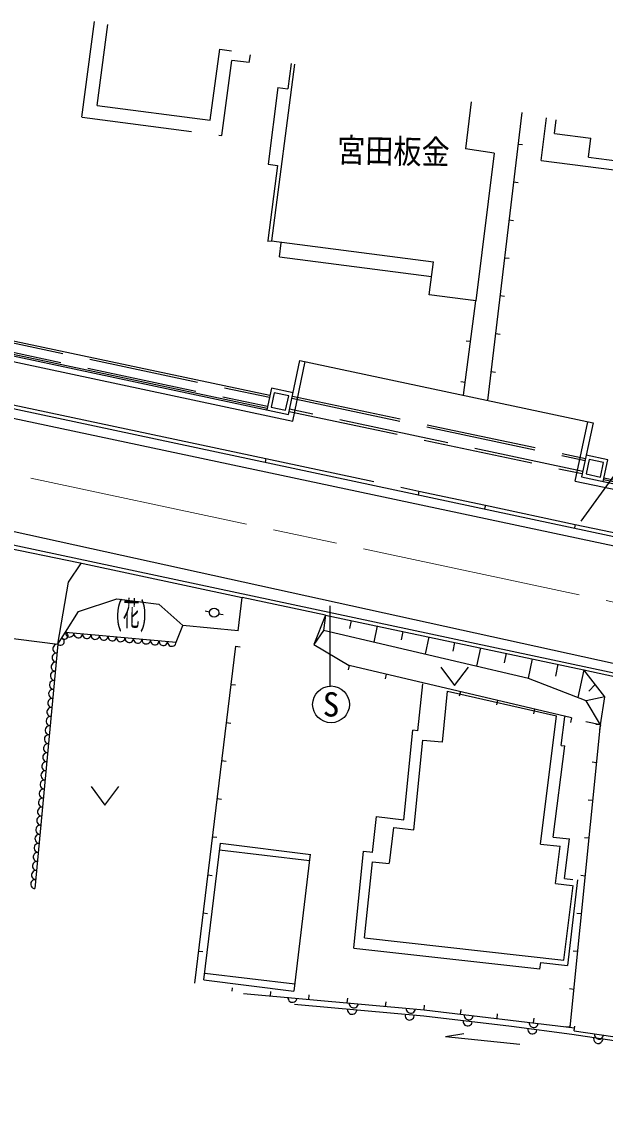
# Model space of a CAD drawing. Units: millimetres, scale not verified. Extents: x 40000 to 680000, y 20000 to 380000.
# Drawn here: x 416120 to 447871, y 259239 to 317940 of the extents above; entities that cross this region are included whole.
import ezdxf
from ezdxf.enums import TextEntityAlignment as Align

# ---------------------------------------------------------------- set-up
doc = ezdxf.new("R2010")
doc.units = ezdxf.units.MM
doc.header["$LTSCALE"] = 1000
doc.linetypes.add('CHAIN', pattern=[18.5, 12, -1.5, 3.5, -1.5])
doc.linetypes.add('DASHED', pattern=[7.5, 6, -1.5])
for name, color, linetype, lineweight in [('M-BGD', 7, 'Continuous', 25), ('M-BGD-EXST', 7, 'Continuous', 25), ('M-BMK', 2, 'CHAIN', 13), ('M-BMK-HTXT', 7, 'Continuous', 13), ('M-STR-STRC', 7, 'Continuous', 25)]:
    doc.layers.add(name, color=color, linetype=linetype, lineweight=lineweight)
doc.styles.add('ＭＳ ゴシック', font='')
doc.styles.get('ＭＳ ゴシック').set_extended_font_data('MS Gothic')

msp = doc.modelspace()

# ---------------------------------------------------------------- linework, layer by layer
at = {"layer": 'M-BGD', "linetype": 'DASHED'}
for p, q in [((419397, 312745), (420082, 317940)), ((427008, 311741), (427548, 315834)), ((428505, 315708), (427548, 315834)), ((428505, 315708), (428561, 316139)), ((419409, 312743), (427008, 311741)), ((444375, 310391), (444672, 312716)), ((444375, 310391), (455880, 308921)), ((412488, 301152), (429606, 297515)), ((412384, 300663), (429502, 297026)), ((430821, 297461), (446766, 294074)), ((430847, 297583), (446792, 294196)), ((430671, 296752), (446615, 293365)), ((446641, 293487), (430697, 296874)), ((429409, 294183), (437724, 292417)), ((447794, 293140), (457576, 291062)), ((441343, 291648), (446234, 290609))]:
    msp.add_line(p, q, dxfattribs=at)
at = {"layer": 'M-BGD'}
for p, q in [((420234, 313386), (420814, 317785)), ((426385, 312575), (426895, 316441)), ((426895, 316441), (427534, 316357)), ((430957, 315630), (429719, 306015)), ((430774, 315669), (430595, 314281)), ((430058, 314350), (429522, 310186)), ((430058, 314350), (430591, 314281)), ((440574, 313587), (440256, 311031)), ((420234, 313386), (426385, 312575)), ((443324, 313002), (441466, 297347)), ((445099, 311851), (445195, 312605)), ((445099, 311851), (447085, 311597)), ((443120, 311285), (443369, 311255)), ((446952, 310561), (447085, 311597)), ((441827, 310792), (440256, 311032)), ((441827, 310792), (440829, 302769)), ((446952, 310561), (455524, 309465)), ((430031, 310120), (429506, 306043)), ((429522, 310186), (430031, 310120)), ((442876, 309224), (443124, 309194)), ((442631, 307163), (442880, 307134)), ((429502, 306012), (429719, 306015)), ((429719, 306015), (438519, 304882)), ((430143, 305156), (430240, 305915)), ((430143, 305156), (438417, 304091)), ((438295, 303084), (438519, 304882)), ((442387, 305102), (442635, 305073)), ((440829, 302769), (438295, 303084)), ((442142, 303042), (442390, 303012)), ((440157, 297625), (440829, 302769)), ((440829, 302769), (440581, 302801)), ((412511, 301259), (429629, 297623)), ((409955, 300668), (430866, 296225)), ((410018, 300961), (430634, 296581)), ((412361, 300555), (429479, 296918)), ((440538, 300542), (440291, 300574)), ((441898, 300981), (442146, 300951)), ((430634, 296581), (431258, 299515)), ((430866, 296225), (431551, 299453)), ((431258, 299515), (447202, 296128)), ((441653, 298920), (441901, 298891)), ((409967, 298314), (429409, 294183)), ((440248, 298315), (440000, 298348)), ((409903, 298123), (491726, 280739)), ((429710, 298004), (429461, 296830)), ((429864, 297767), (429698, 296984)), ((430884, 297755), (429710, 298004)), ((430647, 297601), (429864, 297767)), ((430480, 296818), (430647, 297601)), ((429698, 296984), (430480, 296818)), ((446223, 292962), (446909, 296190)), ((447202, 296128), (446579, 293193)), ((429409, 294183), (429368, 293987)), ((446982, 294130), (446816, 293348)), ((448002, 294118), (446828, 294367)), ((447765, 293964), (446982, 294130)), ((447752, 292944), (448002, 294118)), ((447598, 293181), (447765, 293964)), ((446223, 292962), (495178, 282562)), ((446579, 293193), (494771, 282955)), ((446816, 293348), (447598, 293181)), ((457553, 290954), (447771, 293032)), ((437724, 292417), (437682, 292221)), ((437724, 292417), (441343, 291648)), ((441343, 291648), (441301, 291452)), ((408396, 291031), (483921, 274985)), ((446234, 290609), (446192, 290413)), ((446234, 290609), (491697, 280950)), ((412421, 289928), (419215, 288528)), ((418678, 287472), (419377, 288509)), ((419215, 288528), (428112, 286625)), ((418095, 284098), (418678, 287472)), ((419211, 285871), (421303, 286560)), ((421303, 286560), (423577, 286279)), ((427890, 284829), (428112, 286625)), ((432644, 285679), (428112, 286625)), ((423577, 286279), (424888, 285114)), ((418510, 284754), (419211, 285871)), ((432644, 285679), (432016, 284072)), ((432644, 285679), (432548, 284839)), ((432644, 285679), (446696, 282707)), ((434049, 285382), (433959, 284956)), ((424524, 284207), (424888, 285114)), ((427890, 284829), (424888, 285114)), ((432548, 284839), (432016, 284072)), ((443689, 282235), (432548, 284839)), ((435455, 285084), (435268, 284203)), ((436860, 284787), (436764, 284332)), ((414614, 284528), (418095, 284098)), ((438265, 284490), (438066, 283549)), ((439670, 284193), (439568, 283708)), ((418095, 284098), (416842, 270804)), ((427760, 283980), (425522, 265668)), ((427760, 283980), (428008, 283950)), ((432016, 284072), (433932, 282936)), ((441076, 283896), (440864, 282895)), ((442481, 283599), (442372, 283084)), ((443886, 283302), (443662, 282241)), ((445291, 283004), (445155, 282362)), ((433932, 282936), (433874, 282693)), ((446031, 280082), (433932, 282936)), ((435948, 282460), (435891, 282217)), ((446696, 282707), (446376, 281194)), ((447844, 281224), (446696, 282707)), ((446696, 282707), (453902, 281115)), ((427507, 281910), (427755, 281879)), ((437675, 279387), (437935, 281932)), ((446833, 281017), (443689, 282235)), ((447322, 281910), (446978, 281544)), ((439008, 278776), (439291, 281549)), ((439291, 281549), (445217, 280196)), ((439982, 281509), (439924, 281266)), ((447844, 281224), (446833, 281017)), ((447600, 279702), (447844, 281224)), ((441998, 281034), (441941, 280790)), ((447600, 279702), (446833, 281017)), ((444015, 280558), (443957, 280315)), ((444337, 273231), (445217, 280196)), ((445469, 278589), (445665, 280140)), ((446031, 280082), (445974, 279839)), ((427254, 279839), (427502, 279809)), ((445951, 263275), (447600, 279702)), ((447600, 279702), (446802, 279877)), ((447600, 279702), (447351, 279727)), ((447600, 279702), (447547, 279458)), ((436901, 274551), (437398, 279415)), ((437675, 279387), (437398, 279415)), ((437445, 274005), (437943, 278885)), ((437943, 278885), (438988, 278778)), ((445038, 273610), (445663, 278564)), ((445469, 278589), (445663, 278564)), ((427001, 277768), (427249, 277738)), ((447394, 277649), (447145, 277674)), ((426748, 275697), (426996, 275667)), ((447188, 275596), (446939, 275621)), ((435213, 272775), (435413, 274731)), ((435413, 274731), (436901, 274551)), ((426495, 273627), (426743, 273596)), ((436121, 272182), (436356, 274127)), ((436356, 274127), (437444, 273995)), ((445038, 273610), (445927, 273511)), ((446982, 273542), (446733, 273567)), ((426040, 265841), (426933, 273282)), ((426933, 273282), (431851, 272667)), ((444337, 273231), (445413, 273111)), ((445157, 271083), (445413, 273111)), ((445655, 271358), (445927, 273511)), ((426890, 272923), (431782, 272336)), ((431822, 272671), (430929, 265230)), ((434182, 267572), (434721, 272850)), ((434721, 272850), (435215, 272797)), ((434761, 268129), (435202, 272264)), ((435202, 272264), (436119, 272166)), ((426242, 271556), (426490, 271526)), ((445655, 271358), (446095, 271309)), ((446359, 271279), (445811, 266623)), ((446776, 271489), (446527, 271514)), ((445157, 271083), (446059, 270983)), ((445606, 266922), (446118, 270976)), ((425989, 269485), (426237, 269455)), ((446570, 269436), (446321, 269460)), ((434761, 268129), (445606, 266922)), ((425736, 267414), (425984, 267384)), ((434184, 267572), (444313, 266444)), ((446363, 267382), (446115, 267407)), ((444313, 266436), (444356, 266785)), ((444353, 266785), (445811, 266623)), ((430976, 265614), (426084, 266201)), ((426040, 265841), (430921, 265231)), ((427577, 265232), (427592, 265405)), ((446157, 265329), (445909, 265354)), ((429657, 264969), (429680, 265218)), ((431745, 264782), (431767, 265031)), ((433832, 264595), (433854, 264844)), ((431151, 264497), (430961, 264513)), ((437990, 263877), (431151, 264497)), ((435919, 264407), (435941, 264656)), ((438006, 264220), (438029, 264469)), ((438006, 264220), (438036, 264468)), ((439993, 263984), (440022, 264232)), ((442771, 263306), (437990, 263877)), ((441979, 263748), (442008, 263996)), ((443965, 263512), (443995, 263760)), ((446048, 262882), (442771, 263306)), ((445951, 263275), (445702, 263300)), ((445951, 263275), (445981, 263524)), ((446168, 263075), (446205, 263323)), ((446168, 263075), (446196, 263253)), ((439177, 262770), (440164, 262929)), ((439177, 262770), (439193, 262764)), ((439177, 262770), (443217, 262355)), ((451599, 262050), (446048, 262882))]:
    msp.add_line(p, q, dxfattribs=at)
for points in [[(418095, 284098), (418510, 284754), (424524, 284207)], [(428196, 265100), (438006, 264220), (446193, 263247)], [(446168, 263075), (451996, 262215), (456326, 261450), (460281, 260615), (466185, 259239)]]:
    msp.add_lwpolyline(points, dxfattribs=at)
for centre, radius, start, end in [((418448, 284563), 200, 223.31555, 72.13227), ((418739, 284716), 233, 170.59062, 359.01155), ((419202, 284674), 233, 170.59062, 359.01155), ((418241, 284236), 200, 223.31555, 72.13227), ((419665, 284632), 233, 170.59062, 359.01155), ((420127, 284590), 233, 170.59062, 359.01155), ((420590, 284547), 233, 170.59062, 359.01155), ((421053, 284505), 233, 170.59062, 359.01155), ((421515, 284463), 233, 170.59062, 359.01155), ((421978, 284421), 233, 170.59062, 359.01155), ((422440, 284379), 233, 170.59062, 359.01155), ((422903, 284337), 233, 170.59062, 359.01155), ((423366, 284295), 233, 170.59062, 359.01155), ((423828, 284253), 233, 170.59062, 359.01155), ((424291, 284211), 233, 170.59062, 359.01155), ((418023, 283360), 247, 83.98801, 265.24275), ((418070, 283852), 247, 83.98801, 265.24275), ((417977, 282868), 247, 83.98801, 265.24275), ((417930, 282375), 247, 83.98801, 265.24275), ((417884, 281883), 247, 83.98801, 265.24275), ((417838, 281390), 247, 83.98801, 265.24275), ((417745, 280406), 247, 83.98801, 265.24275), ((417791, 280898), 247, 83.98801, 265.24275), ((417698, 279913), 247, 83.98801, 265.24275), ((417652, 279421), 247, 83.98801, 265.24275), ((417605, 278929), 247, 83.98801, 265.24275), ((417559, 278436), 247, 83.98801, 265.24275), ((417466, 277451), 247, 83.98801, 265.24275), ((417513, 277944), 247, 83.98801, 265.24275), ((417420, 276959), 247, 83.98801, 265.24275), ((417373, 276467), 247, 83.98801, 265.24275), ((417327, 275974), 247, 83.98801, 265.24275), ((417281, 275482), 247, 83.98801, 265.24275), ((417188, 274497), 247, 83.98801, 265.24275), ((417234, 274990), 247, 83.98801, 265.24275), ((417141, 274005), 247, 83.98801, 265.24275), ((417095, 273512), 247, 83.98801, 265.24275), ((417049, 273020), 247, 83.98801, 265.24275), ((417002, 272528), 247, 83.98801, 265.24275), ((416909, 271543), 247, 83.98801, 265.24275), ((416956, 272035), 247, 83.98801, 265.24275), ((416863, 271051), 247, 83.98801, 265.24275), ((430854, 264875), 250, 174.87382, 354.87382), ((434096, 264223), 250, 174.81972, 354.81972), ((434189, 264571), 250, 174.87382, 354.87382), ((437285, 264287), 250, 174.87382, 354.87382), ((437224, 263911), 250, 174.81972, 354.81972), ((440381, 263591), 250, 173.18124, 353.18124), ((440437, 263925), 250, 173.21793, 353.21793), ((443899, 263160), 250, 172.63409, 352.63409), ((443972, 263510), 250, 173.21793, 353.21793), ((447476, 262637), 250, 171.47263, 351.47263), ((447526, 262872), 250, 171.60713, 351.60713)]:
    msp.add_arc(centre, radius, start, end, dxfattribs=at)
at = {"layer": 'M-BGD-EXST'}
for p, q in [((446554, 290789), (449989, 295529)), ((426345, 285844), (426098, 285883)), ((432880, 286179), (432880, 281776)), ((426836, 285752), (427080, 285700))]:
    msp.add_line(p, q, dxfattribs=at)
for points in [[(438920, 282853), (439667, 281851), (440420, 282848)], [(419902, 276355), (420648, 275352), (421402, 276350)]]:
    msp.add_lwpolyline(points, dxfattribs=at)
for centre, radius in [((426591, 285805), 250), ((432950, 280822), 1000)]:
    msp.add_circle(centre, radius, dxfattribs=at)
at = {"layer": 'M-BMK'}
msp.add_line((464547, 282935), (409175, 294699), dxfattribs=at)
at = {"layer": 'M-STR-STRC'}
for p, q in [((409799, 297634), (456154, 287785)), ((483637, 275300), (408552, 291765))]:
    msp.add_line(p, q, dxfattribs=at)

# ---------------------------------------------------------------- texts
at = {"layer": 'M-BGD-EXST', "style": 'ＭＳ ゴシック', "width": 0.5}
msp.add_text('(花)', height=1320, rotation=358.815, dxfattribs=at).set_placement((421166, 284726), align=Align.BOTTOM_LEFT)
at = {"layer": 'M-BGD-EXST', "style": 'ＭＳ ゴシック'}
msp.add_text('S', height=1320, dxfattribs=at).set_placement((432950, 280822), align=Align.MIDDLE_CENTER)
at = {"layer": 'M-BMK-HTXT', "style": 'ＭＳ ゴシック', "width": 0.85}
msp.add_text('宮田板金', height=1320, rotation=358.815, dxfattribs=at).set_placement((433261, 309906), align=Align.BOTTOM_LEFT)

doc.saveas('drawing.dxf')
